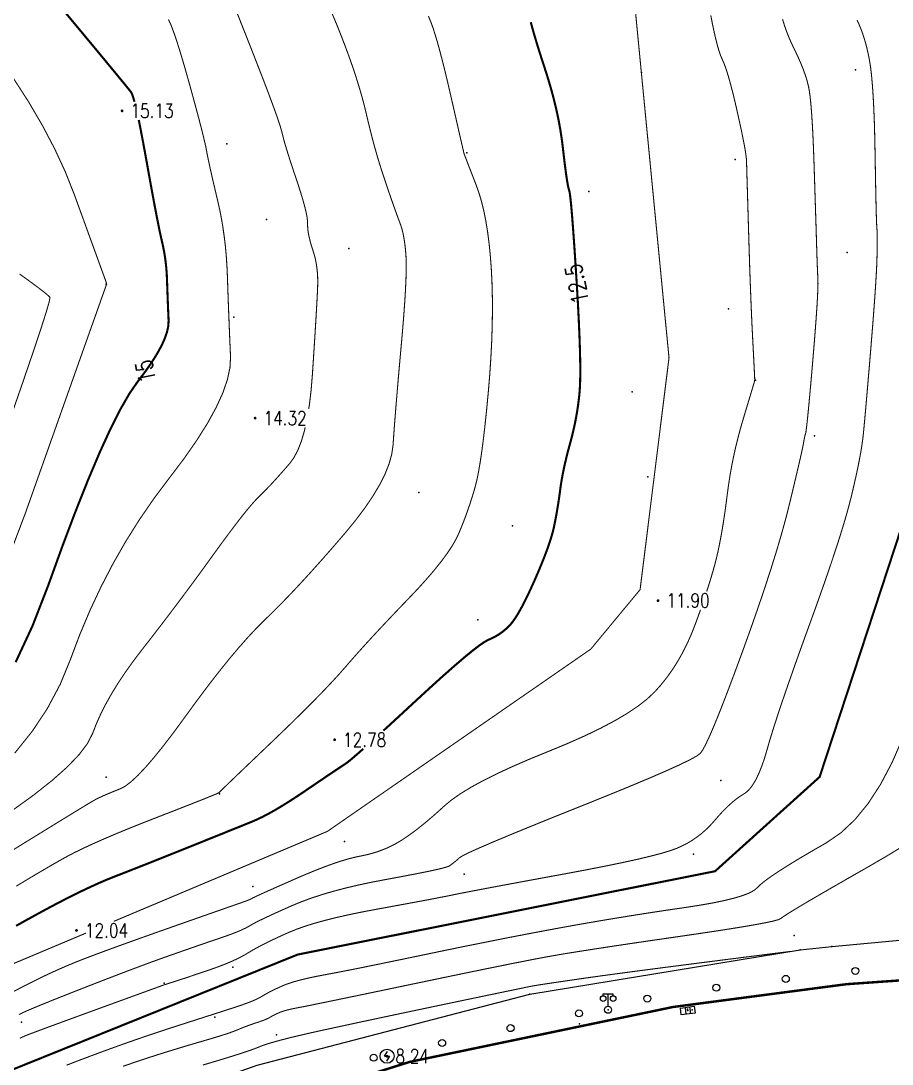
# Model space of a CAD drawing. Extents: x 940 to 2162, y 608 to 1562.
# Drawn here: x 1109.7 to 1172, y 1197.2 to 1271.7 of the extents above; entities that cross this region are included whole.
import ezdxf
from ezdxf.enums import TextEntityAlignment as Align

# ---------------------------------------------------------------- set-up
doc = ezdxf.new("R2010")
doc.units = 0
doc.header["$LTSCALE"] = 0.5
doc.header["$PDSIZE"] = 0.2
doc.layers.get('0').update_dxf_attribs({"linetype": 'CONTINUOUS'})
for name, color, linetype in [('DGX', 2, 'CONTINUOUS'), ('DLDW', 11, 'CONTINUOUS'), ('DLSS', 4, 'CONTINUOUS'), ('GCD', 1, 'CONTINUOUS'), ('GXYZ', 2, 'CONTINUOUS'), ('ZBTZ', 3, 'CONTINUOUS'), ('ZDH', 1, 'CONTINUOUS')]:
    doc.layers.add(name, color=color, linetype=linetype)
doc.styles.add('HZ', font='rs.shx', dxfattribs={"width": 0.8, "bigfont": 'hztxt.shx'})
doc.linetypes.add('1161', pattern='A,0,[149,AAA.SHX,S=0.15,R=0,X=0,Y=0],-1.6', length=1.6)

# ---------------------------------------------------------------- blocks, each defined once
blk = doc.blocks.new('gc097')
for p, q in [((-0.7, 2), (-0.7, 2.3)), ((-0.7, 2.3), (0.7, 2.3)), ((0, 0.5), (0, 2.3)), ((0.7, 2.3), (0.7, 2))]:
    blk.add_line(p, q)
for centre, radius in [((-0.7, 1.6), 0.4), ((0.73, 1.6), 0.4), ((0, 0), 0.5)]:
    blk.add_circle(centre, radius)
blk = doc.blocks.new('gc041')
for p, q in [((-1, 0.5), (1, 0.5)), ((-1, -0.5), (-1, 0.5)), ((-0.33, 0.5), (-0.33, -0.5)), ((0.33, 0.5), (0.33, -0.5)), ((1, 0.5), (1, -0.5)), ((1, -0.5), (-1, -0.5))]:
    blk.add_line(p, q)
blk = doc.blocks.new('gc050')
for p, q in [((-0.35, 0), (0.05, 0.69)), ((-0.35, 0), (0.35, 0)), ((0.35, 0), (-0.06, -0.69))]:
    blk.add_line(p, q)
blk.add_circle((0, 0), 1)
blk = doc.blocks.new('GC200')
at = {"linetype": 'Continuous', "const_width": 0.2, "flags": 128}
blk.add_lwpolyline([(-0.1, 0, 1), (0.1, 0, 1)], format="xyb", close=True, dxfattribs=at)
blk = doc.blocks.new('gc170')
at = {"linetype": 'Continuous'}
blk.add_circle((0, 0), 0.5, dxfattribs=at)

msp = doc.modelspace()

# ---------------------------------------------------------------- linework, layer by layer
at = {"layer": 'DGX', "linetype": 'Continuous', "const_width": 0.075, "flags": 128}
for points, elevation in [([(1148.813, 1296.516), (1147.571, 1289.931), (1153.277, 1275.888), (1156.021, 1247.596), (1153.955, 1231.041), (1150.432, 1226.792), (1131.609, 1213.774), (1116.348, 1207.348)], 12), ([(1131.886, 1272.329), (1132.215, 1271.549), (1132.541, 1270.743), (1132.854, 1269.935), (1133.143, 1269.151), (1133.411, 1268.393), (1133.655, 1267.659), (1133.876, 1266.949), (1134.075, 1266.265), (1134.251, 1265.605), (1134.404, 1264.97), (1134.549, 1264.352), (1134.699, 1263.743), (1134.854, 1263.144), (1135.015, 1262.553), (1135.182, 1261.973), (1135.354, 1261.401), (1135.532, 1260.84), (1135.715, 1260.287), (1135.894, 1259.76), (1136.061, 1259.274), (1136.215, 1258.829), (1136.357, 1258.426), (1136.486, 1258.065), (1136.602, 1257.744), (1136.705, 1257.465), (1136.796, 1257.228), (1136.876, 1257), (1136.949, 1256.752), (1137.015, 1256.483), (1137.072, 1256.194), (1137.123, 1255.883), (1137.166, 1255.552), (1137.201, 1255.199), (1137.228, 1254.826), (1137.244, 1254.393), (1137.243, 1253.859), (1137.226, 1253.226), (1137.193, 1252.493), (1137.143, 1251.66), (1137.076, 1250.727), (1136.994, 1249.694), (1136.895, 1248.562), (1136.791, 1247.414), (1136.696, 1246.338), (1136.61, 1245.331), (1136.532, 1244.396), (1136.462, 1243.53), (1136.4, 1242.736), (1136.347, 1242.012), (1136.302, 1241.358), (1136.212, 1240.718), (1136.022, 1240.033), (1135.733, 1239.304), (1135.345, 1238.53), (1134.858, 1237.712), (1134.272, 1236.849), (1133.586, 1235.943), (1132.801, 1234.991), (1131.983, 1234.045), (1131.197, 1233.151), (1130.445, 1232.311), (1129.725, 1231.525), (1129.037, 1230.792), (1128.383, 1230.113), (1127.761, 1229.487), (1127.172, 1228.914), (1126.582, 1228.329), (1125.958, 1227.665), (1125.3, 1226.922), (1124.607, 1226.1), (1123.88, 1225.199), (1123.118, 1224.219), (1122.323, 1223.16), (1121.493, 1222.023), (1120.679, 1220.911), (1119.93, 1219.932), (1119.248, 1219.084), (1118.631, 1218.367), (1118.08, 1217.782), (1117.595, 1217.329), (1117.175, 1217.008), (1116.822, 1216.818), (1116.512, 1216.696), (1116.226, 1216.581), (1115.962, 1216.472), (1115.72, 1216.369), (1115.501, 1216.271), (1115.305, 1216.18), (1115.132, 1216.095), (1114.981, 1216.015), (1114.729, 1215.869), (1114.25, 1215.581), (1113.546, 1215.153), (1112.615, 1214.583), (1111.459, 1213.873), (1110.076, 1213.022), (1108.468, 1212.03)], 13.5), ([(1138.826, 1272), (1138.994, 1271.607), (1139.135, 1271.224), (1139.287, 1270.759), (1139.451, 1270.211), (1139.627, 1269.581), (1139.814, 1268.869), (1140.013, 1268.075), (1140.223, 1267.198), (1140.445, 1266.239), (1140.659, 1265.3), (1140.845, 1264.484), (1141.003, 1263.79), (1141.134, 1263.219), (1141.237, 1262.771), (1141.313, 1262.445), (1141.361, 1262.242), (1141.381, 1262.162), (1141.4, 1262.11), (1141.445, 1261.993), (1141.515, 1261.812), (1141.61, 1261.565), (1141.731, 1261.253), (1141.877, 1260.876), (1142.049, 1260.434), (1142.246, 1259.927), (1142.446, 1259.361), (1142.628, 1258.744), (1142.791, 1258.075), (1142.935, 1257.354), (1143.06, 1256.581), (1143.166, 1255.756), (1143.254, 1254.88), (1143.323, 1253.952), (1143.371, 1252.979), (1143.398, 1251.968), (1143.404, 1250.92), (1143.387, 1249.834), (1143.349, 1248.711), (1143.289, 1247.55), (1143.208, 1246.352), (1143.105, 1245.116), (1142.991, 1243.913), (1142.876, 1242.814), (1142.761, 1241.819), (1142.645, 1240.928), (1142.529, 1240.141), (1142.412, 1239.459), (1142.295, 1238.88), (1142.177, 1238.405), (1142.055, 1237.982), (1141.925, 1237.56), (1141.788, 1237.139), (1141.644, 1236.718), (1141.492, 1236.298), (1141.333, 1235.878), (1141.166, 1235.459), (1140.991, 1235.041), (1140.78, 1234.603), (1140.501, 1234.124), (1140.155, 1233.606), (1139.743, 1233.047), (1139.263, 1232.449), (1138.716, 1231.81), (1138.102, 1231.131), (1137.421, 1230.412), (1136.726, 1229.69), (1136.069, 1229), (1135.451, 1228.344), (1134.871, 1227.72), (1134.329, 1227.129), (1133.826, 1226.572), (1133.361, 1226.047), (1132.934, 1225.555), (1132.494, 1225.054), (1131.99, 1224.503), (1131.422, 1223.902), (1130.789, 1223.25), (1130.092, 1222.548), (1129.331, 1221.795), (1128.505, 1220.992), (1127.615, 1220.138), (1126.749, 1219.313), (1125.997, 1218.595), (1125.359, 1217.985), (1124.834, 1217.482), (1124.423, 1217.087), (1124.126, 1216.8), (1123.942, 1216.62), (1123.872, 1216.548), (1123.79, 1216.503), (1123.57, 1216.407), (1123.213, 1216.26), (1122.717, 1216.06), (1122.085, 1215.81), (1121.314, 1215.507), (1120.406, 1215.153), (1119.361, 1214.747), (1118.286, 1214.326), (1117.289, 1213.926), (1116.372, 1213.546), (1115.533, 1213.187), (1114.773, 1212.849), (1114.091, 1212.532), (1113.488, 1212.235), (1112.964, 1211.96), (1112.433, 1211.663), (1111.808, 1211.305), (1111.09, 1210.885), (1110.279, 1210.403), (1109.374, 1209.859)], 13), ([(1125.183, 1272.162), (1125.605, 1271.099), (1126.088, 1269.878), (1126.572, 1268.645), (1126.999, 1267.544), (1127.37, 1266.574), (1127.683, 1265.736), (1127.939, 1265.03), (1128.137, 1264.455), (1128.279, 1264.012), (1128.363, 1263.701), (1128.428, 1263.433), (1128.512, 1263.121), (1128.614, 1262.765), (1128.735, 1262.364), (1128.874, 1261.919), (1129.031, 1261.43), (1129.207, 1260.896), (1129.402, 1260.318), (1129.592, 1259.744), (1129.757, 1259.222), (1129.895, 1258.752), (1130.008, 1258.334), (1130.094, 1257.969), (1130.154, 1257.656), (1130.188, 1257.395), (1130.196, 1257.186), (1130.198, 1256.997), (1130.212, 1256.794), (1130.24, 1256.577), (1130.28, 1256.346), (1130.334, 1256.102), (1130.4, 1255.843), (1130.48, 1255.572), (1130.572, 1255.286), (1130.664, 1254.99), (1130.743, 1254.686), (1130.807, 1254.375), (1130.856, 1254.056), (1130.892, 1253.73), (1130.914, 1253.396), (1130.922, 1253.055), (1130.916, 1252.707), (1130.898, 1252.3), (1130.873, 1251.786), (1130.838, 1251.164), (1130.796, 1250.434), (1130.745, 1249.597), (1130.686, 1248.651), (1130.618, 1247.597), (1130.542, 1246.436), (1130.447, 1245.273), (1130.321, 1244.214), (1130.276, 1243.94)], 14), ([(1158.713, 1230.906), (1158.834, 1231.277), (1159.011, 1231.848), (1159.169, 1232.383), (1159.306, 1232.881), (1159.422, 1233.342), (1159.527, 1233.799), (1159.629, 1234.286), (1159.728, 1234.804), (1159.825, 1235.352), (1159.919, 1235.929), (1160.01, 1236.537), (1160.098, 1237.175), (1160.184, 1237.843), (1160.276, 1238.525), (1160.382, 1239.205), (1160.503, 1239.884), (1160.639, 1240.561), (1160.789, 1241.237), (1160.955, 1241.91), (1161.135, 1242.582), (1161.33, 1243.253), (1161.519, 1243.881), (1161.684, 1244.426), (1161.823, 1244.888), (1161.937, 1245.268), (1162.026, 1245.564), (1162.089, 1245.778), (1162.127, 1245.909), (1162.141, 1245.957), (1162.141, 1245.964), (1162.142, 1245.973), (1162.142, 1245.984), (1162.143, 1245.996), (1162.143, 1246.01), (1162.144, 1246.025), (1162.144, 1246.042), (1162.145, 1246.061), (1162.143, 1246.124), (1162.137, 1246.273), (1162.125, 1246.51), (1162.109, 1246.833), (1162.089, 1247.243), (1162.063, 1247.739), (1162.033, 1248.323), (1161.998, 1248.993), (1161.96, 1249.734), (1161.924, 1250.53), (1161.887, 1251.381), (1161.852, 1252.287), (1161.816, 1253.249), (1161.781, 1254.265), (1161.747, 1255.336), (1161.713, 1256.462), (1161.68, 1257.553), (1161.652, 1258.52), (1161.627, 1259.362), (1161.606, 1260.081), (1161.588, 1260.674), (1161.574, 1261.144), (1161.564, 1261.488), (1161.557, 1261.709), (1161.542, 1261.902), (1161.508, 1262.164), (1161.454, 1262.496), (1161.381, 1262.898), (1161.288, 1263.368), (1161.176, 1263.909), (1161.044, 1264.519), (1160.893, 1265.198), (1160.736, 1265.88), (1160.586, 1266.5), (1160.442, 1267.057), (1160.306, 1267.551), (1160.177, 1267.981), (1160.054, 1268.349), (1159.938, 1268.655), (1159.83, 1268.897), (1159.723, 1269.142), (1159.612, 1269.456), (1159.498, 1269.839), (1159.38, 1270.29), (1159.258, 1270.811), (1159.133, 1271.4), (1159.004, 1272.059)], 11.5), ([(1109.263, 1219.356), (1110.526, 1220.928), (1111.61, 1222.566), (1112.516, 1224.271), (1113.245, 1226.041), (1113.915, 1227.822), (1114.646, 1229.557), (1115.438, 1231.246), (1116.29, 1232.889), (1117.204, 1234.487), (1118.179, 1236.039), (1119.215, 1237.544), (1120.312, 1239.005), (1121.367, 1240.398), (1122.276, 1241.702), (1123.041, 1242.918), (1123.661, 1244.046), (1124.136, 1245.084), (1124.465, 1246.035), (1124.65, 1246.897), (1124.69, 1247.67), (1124.658, 1248.398), (1124.627, 1249.125), (1124.597, 1249.85), (1124.568, 1250.574), (1124.54, 1251.296), (1124.514, 1252.017), (1124.489, 1252.736), (1124.465, 1253.453), (1124.433, 1254.165), (1124.385, 1254.866), (1124.322, 1255.557), (1124.242, 1256.237), (1124.146, 1256.907), (1124.035, 1257.567), (1123.907, 1258.216), (1123.763, 1258.855), (1123.618, 1259.464), (1123.486, 1260.026), (1123.368, 1260.54), (1123.263, 1261.006), (1123.171, 1261.424), (1123.093, 1261.794), (1123.028, 1262.116), (1122.976, 1262.39), (1122.918, 1262.684), (1122.832, 1263.064), (1122.72, 1263.531), (1122.58, 1264.085), (1122.414, 1264.725), (1122.22, 1265.452), (1121.999, 1266.265), (1121.751, 1267.165), (1121.498, 1268.062), (1121.264, 1268.868), (1121.049, 1269.581), (1120.852, 1270.202), (1120.673, 1270.731), (1120.513, 1271.168), (1120.372, 1271.513), (1120.249, 1271.767)], 14.5), ([(1164.133, 1271.781), (1164.264, 1271.356), (1164.41, 1270.937), (1164.571, 1270.524), (1164.747, 1270.117), (1164.938, 1269.717), (1165.127, 1269.327), (1165.3, 1268.951), (1165.457, 1268.589), (1165.596, 1268.241), (1165.719, 1267.907), (1165.825, 1267.587), (1165.914, 1267.282), (1165.986, 1266.99), (1166.049, 1266.654), (1166.107, 1266.215), (1166.163, 1265.672), (1166.214, 1265.026), (1166.262, 1264.276), (1166.307, 1263.423), (1166.348, 1262.467), (1166.386, 1261.407), (1166.42, 1260.342), (1166.451, 1259.372), (1166.479, 1258.497), (1166.504, 1257.715), (1166.526, 1257.028), (1166.544, 1256.435), (1166.559, 1255.937), (1166.571, 1255.533), (1166.582, 1255.184), (1166.593, 1254.851), (1166.604, 1254.534), (1166.615, 1254.233), (1166.626, 1253.948), (1166.638, 1253.679), (1166.649, 1253.426), (1166.661, 1253.189), (1166.666, 1252.898), (1166.656, 1252.484), (1166.632, 1251.945), (1166.594, 1251.283), (1166.54, 1250.497), (1166.473, 1249.588), (1166.391, 1248.554), (1166.295, 1247.397), (1166.196, 1246.249), (1166.107, 1245.243), (1166.027, 1244.378), (1165.958, 1243.656), (1165.898, 1243.075), (1165.848, 1242.636), (1165.808, 1242.338), (1165.777, 1242.183), (1165.753, 1242.098), (1165.73, 1242.013), (1165.709, 1241.928), (1165.69, 1241.844), (1165.673, 1241.759), (1165.658, 1241.674), (1165.645, 1241.589), (1165.633, 1241.504), (1165.608, 1241.362), (1165.555, 1241.107), (1165.473, 1240.738), (1165.363, 1240.255), (1165.224, 1239.659), (1165.057, 1238.949), (1164.861, 1238.126), (1164.636, 1237.189), (1164.375, 1236.153), (1164.067, 1235.035), (1163.714, 1233.834), (1163.314, 1232.549), (1162.869, 1231.182), (1162.378, 1229.731), (1161.841, 1228.198), (1161.258, 1226.581), (1160.681, 1225.017), (1160.161, 1223.642), (1159.7, 1222.455), (1159.297, 1221.457), (1158.951, 1220.647), (1158.663, 1220.026), (1158.434, 1219.593), (1158.262, 1219.349), (1158.001, 1219.158), (1157.505, 1218.884), (1156.772, 1218.528), (1155.805, 1218.09), (1154.601, 1217.569), (1153.162, 1216.966), (1151.487, 1216.281), (1149.576, 1215.513), (1147.668, 1214.749), (1146, 1214.073), (1144.573, 1213.487), (1143.387, 1212.989), (1142.44, 1212.581), (1141.735, 1212.262), (1141.27, 1212.031), (1141.045, 1211.89), (1140.942, 1211.796), (1140.843, 1211.708), (1140.746, 1211.626), (1140.653, 1211.55), (1140.563, 1211.479), (1140.477, 1211.415), (1140.393, 1211.356), (1140.313, 1211.303), (1140.173, 1211.244), (1139.913, 1211.168), (1139.531, 1211.074), (1139.028, 1210.962), (1138.404, 1210.833), (1137.659, 1210.687), (1136.793, 1210.523), (1135.806, 1210.341), (1134.785, 1210.146), (1133.817, 1209.94), (1132.904, 1209.725), (1132.045, 1209.499), (1131.239, 1209.264), (1130.487, 1209.018), (1129.789, 1208.762), (1129.145, 1208.497), (1128.557, 1208.237), (1128.028, 1208), (1127.558, 1207.785), (1127.147, 1207.593), (1126.795, 1207.423), (1126.502, 1207.276), (1126.267, 1207.151), (1126.092, 1207.049), (1125.931, 1206.955), (1125.74, 1206.857), (1125.52, 1206.753), (1125.27, 1206.645), (1124.989, 1206.532), (1124.68, 1206.414), (1124.34, 1206.291), (1123.97, 1206.163), (1123.575, 1206.029), (1123.16, 1205.887), (1122.723, 1205.737), (1122.266, 1205.579), (1121.787, 1205.413), (1121.288, 1205.239), (1120.768, 1205.057), (1120.227, 1204.868), (1119.65, 1204.662), (1119.021, 1204.434), (1118.341, 1204.183), (1117.609, 1203.909), (1116.826, 1203.612), (1115.992, 1203.292), (1115.106, 1202.949), (1114.168, 1202.583), (1113.256, 1202.225), (1112.446, 1201.904), (1111.739, 1201.621), (1111.133, 1201.375), (1110.63, 1201.168), (1110.229, 1200.997), (1109.931, 1200.865), (1109.734, 1200.77), (1109.579, 1200.688)], 11), ([(1169.457, 1271.718), (1169.596, 1271.42), (1169.728, 1271.104), (1169.852, 1270.77), (1169.968, 1270.417), (1170.076, 1270.046), (1170.175, 1269.656), (1170.267, 1269.249), (1170.35, 1268.822), (1170.426, 1268.337), (1170.494, 1267.754), (1170.555, 1267.072), (1170.608, 1266.291), (1170.654, 1265.411), (1170.693, 1264.433), (1170.723, 1263.356), (1170.747, 1262.181), (1170.766, 1261.025), (1170.784, 1260.008), (1170.802, 1259.13), (1170.818, 1258.39), (1170.834, 1257.789), (1170.85, 1257.326), (1170.864, 1257.002), (1170.877, 1256.817), (1170.889, 1256.682), (1170.897, 1256.508), (1170.902, 1256.294), (1170.904, 1256.042), (1170.903, 1255.75), (1170.898, 1255.42), (1170.89, 1255.05), (1170.879, 1254.641), (1170.861, 1254.167), (1170.833, 1253.602), (1170.794, 1252.945), (1170.745, 1252.197), (1170.685, 1251.358), (1170.615, 1250.427), (1170.534, 1249.405), (1170.443, 1248.291), (1170.351, 1247.18), (1170.265, 1246.168), (1170.187, 1245.253), (1170.116, 1244.436), (1170.053, 1243.716), (1169.997, 1243.095), (1169.948, 1242.571), (1169.907, 1242.146), (1169.86, 1241.747), (1169.797, 1241.305), (1169.717, 1240.82), (1169.619, 1240.292), (1169.505, 1239.72), (1169.374, 1239.106), (1169.226, 1238.448), (1169.061, 1237.746), (1168.862, 1236.97), (1168.613, 1236.088), (1168.314, 1235.099), (1167.965, 1234.003), (1167.565, 1232.802), (1167.115, 1231.494), (1166.615, 1230.08), (1166.065, 1228.559), (1165.514, 1227.042), (1165.013, 1225.639), (1164.56, 1224.35), (1164.156, 1223.176), (1163.8, 1222.115), (1163.494, 1221.168), (1163.237, 1220.336), (1163.029, 1219.617), (1162.842, 1218.989), (1162.648, 1218.427), (1162.449, 1217.931), (1162.244, 1217.5), (1162.032, 1217.137), (1161.814, 1216.839), (1161.59, 1216.607), (1161.36, 1216.441), (1161.124, 1216.296), (1160.881, 1216.125), (1160.632, 1215.929), (1160.377, 1215.706), (1160.115, 1215.459), (1159.847, 1215.185), (1159.573, 1214.887), (1159.292, 1214.562), (1159.001, 1214.236), (1158.696, 1213.932), (1158.377, 1213.649), (1158.043, 1213.388), (1157.696, 1213.149), (1157.335, 1212.932), (1156.96, 1212.737), (1156.57, 1212.564), (1156.098, 1212.393), (1155.472, 1212.205), (1154.693, 1212.001), (1153.762, 1211.78), (1152.677, 1211.542), (1151.44, 1211.287), (1150.049, 1211.016), (1148.506, 1210.728), (1146.966, 1210.445), (1145.587, 1210.191), (1144.368, 1209.965), (1143.31, 1209.768), (1142.413, 1209.598), (1141.676, 1209.457), (1141.099, 1209.344), (1140.683, 1209.26), (1140.301, 1209.182), (1139.83, 1209.089), (1139.268, 1208.98), (1138.615, 1208.856), (1137.871, 1208.717), (1137.038, 1208.563), (1136.113, 1208.393), (1135.098, 1208.208), (1134.074, 1208.015), (1133.121, 1207.818), (1132.239, 1207.618), (1131.429, 1207.416), (1130.69, 1207.211), (1130.022, 1207.003), (1129.426, 1206.793), (1128.901, 1206.58), (1128.426, 1206.369), (1127.983, 1206.165), (1127.569, 1205.969), (1127.185, 1205.781), (1126.832, 1205.6), (1126.509, 1205.427), (1126.216, 1205.261), (1125.953, 1205.103), (1125.693, 1204.948), (1125.407, 1204.794), (1125.094, 1204.64), (1124.756, 1204.485), (1124.392, 1204.331), (1124.002, 1204.177), (1123.586, 1204.023), (1123.144, 1203.869), (1122.708, 1203.721), (1122.309, 1203.587), (1121.947, 1203.465), (1121.623, 1203.357), (1121.335, 1203.261), (1121.085, 1203.179), (1120.873, 1203.11), (1120.697, 1203.053), (1120.548, 1203.006), (1120.417, 1202.964), (1120.302, 1202.928), (1120.204, 1202.897), (1120.123, 1202.871), (1120.059, 1202.851), (1120.012, 1202.836), (1119.981, 1202.826), (1119.889, 1202.793), (1119.655, 1202.709), (1119.28, 1202.573), (1118.764, 1202.385), (1118.106, 1202.146), (1117.307, 1201.856), (1116.367, 1201.513), (1115.286, 1201.12), (1114.198, 1200.723), (1113.236, 1200.371), (1112.401, 1200.065), (1111.693, 1199.805), (1111.112, 1199.59), (1110.657, 1199.42), (1110.329, 1199.296), (1110.128, 1199.217), (1109.981, 1199.155), (1109.816, 1199.08), (1109.633, 1198.991)], 10.5), ([(1108.582, 1232.67), (1110.048, 1236.551), (1111.399, 1240.361), (1112.57, 1243.664), (1113.562, 1246.459), (1114.374, 1248.747), (1115.006, 1250.527), (1115.458, 1251.8), (1115.731, 1252.566), (1115.824, 1252.824), (1115.828, 1252.828), (1115.83, 1252.832), (1115.833, 1252.835), (1115.834, 1252.839), (1115.836, 1252.842), (1115.837, 1252.845), (1115.837, 1252.847), (1115.838, 1252.849), (1115.837, 1252.852), (1115.837, 1252.854), (1115.837, 1252.856), (1115.837, 1252.858), (1115.837, 1252.86), (1115.837, 1252.862), (1115.837, 1252.865), (1115.837, 1252.867), (1115.837, 1252.869), (1115.837, 1252.871), (1115.836, 1252.873), (1115.836, 1252.875), (1115.836, 1252.877), (1115.836, 1252.879), (1115.835, 1252.881), (1115.835, 1252.883), (1115.834, 1252.885), (1115.834, 1252.889), (1115.833, 1252.893), (1115.832, 1252.898), (1115.831, 1252.904), (1115.829, 1252.91), (1115.828, 1252.918), (1115.826, 1252.927), (1115.789, 1253.035), (1115.679, 1253.34), (1115.497, 1253.842), (1115.243, 1254.541), (1114.917, 1255.438), (1114.519, 1256.532), (1114.049, 1257.824), (1113.507, 1259.312), (1112.868, 1260.916), (1112.11, 1262.551), (1111.232, 1264.219), (1110.235, 1265.919), (1109.117, 1267.651)], 15.5), ([(1109.621, 1253.577), (1110.093, 1253.239), (1110.507, 1252.938), (1110.863, 1252.674), (1111.163, 1252.448), (1111.405, 1252.259), (1111.589, 1252.107), (1111.717, 1251.993), (1111.787, 1251.917), (1111.74, 1251.623), (1111.519, 1250.857), (1111.123, 1249.62), (1110.552, 1247.911), (1109.806, 1245.73), (1108.885, 1243.078)], 16), ([(1130.028, 1242.64), (1129.977, 1242.411), (1129.759, 1241.666), (1129.511, 1241.025), (1129.232, 1240.489), (1128.922, 1240.058), (1128.603, 1239.689), (1128.297, 1239.341), (1128.004, 1239.014), (1127.724, 1238.708), (1127.456, 1238.422), (1127.201, 1238.157), (1126.959, 1237.914), (1126.729, 1237.691), (1126.482, 1237.438), (1126.186, 1237.106), (1125.841, 1236.694), (1125.448, 1236.202), (1125.006, 1235.631), (1124.516, 1234.98), (1123.976, 1234.249), (1123.389, 1233.438), (1122.775, 1232.589), (1122.157, 1231.745), (1121.535, 1230.904), (1120.91, 1230.067), (1120.28, 1229.234), (1119.647, 1228.405), (1119.01, 1227.579), (1118.369, 1226.758), (1117.752, 1225.948), (1117.185, 1225.156), (1116.668, 1224.382), (1116.202, 1223.626), (1115.787, 1222.889), (1115.422, 1222.17), (1115.107, 1221.469), (1114.843, 1220.786), (1114.484, 1220.071), (1113.882, 1219.272), (1113.04, 1218.39), (1111.955, 1217.424), (1110.629, 1216.374), (1109.061, 1215.241)], 14), ([(1114.363, 1206.512), (1073.715, 1189.397), (1053.031, 1179.055), (1044.621, 1176.307), (1009.726, 1154.478), (1001.882, 1151.282), (995.815, 1149.911), (993.786, 1151.09), (987.993, 1157.559), (982.916, 1169.098), (972.516, 1221.217), (972.52, 1234.047), (968.363, 1237.881), (968.605, 1239.401)], 12), ([(1109.131, 1202.309), (1109.672, 1202.592), (1110.233, 1202.881), (1110.786, 1203.158), (1111.331, 1203.422), (1111.868, 1203.674), (1112.397, 1203.913), (1112.918, 1204.14), (1113.431, 1204.355), (1113.936, 1204.558), (1114.477, 1204.767), (1115.099, 1205.002), (1115.802, 1205.263), (1116.586, 1205.549), (1117.45, 1205.862), (1118.395, 1206.2), (1119.421, 1206.565), (1120.528, 1206.955), (1121.61, 1207.335), (1122.564, 1207.67), (1123.389, 1207.959), (1124.086, 1208.203), (1124.654, 1208.402), (1125.092, 1208.555), (1125.403, 1208.663), (1125.584, 1208.725), (1125.697, 1208.764), (1125.8, 1208.801), (1125.895, 1208.837), (1125.98, 1208.872), (1126.056, 1208.905), (1126.123, 1208.936), (1126.181, 1208.966), (1126.23, 1208.995), (1126.319, 1209.041), (1126.494, 1209.125), (1126.758, 1209.246), (1127.109, 1209.405), (1127.548, 1209.601), (1128.074, 1209.834), (1128.688, 1210.105), (1129.389, 1210.414), (1130.113, 1210.725), (1130.794, 1211.004), (1131.432, 1211.252), (1132.028, 1211.468), (1132.581, 1211.652), (1133.091, 1211.805), (1133.559, 1211.925), (1133.984, 1212.014), (1134.382, 1212.096), (1134.772, 1212.195), (1135.152, 1212.311), (1135.524, 1212.444), (1135.886, 1212.594), (1136.238, 1212.761), (1136.582, 1212.945), (1136.916, 1213.146), (1137.253, 1213.368), (1137.602, 1213.615), (1137.966, 1213.885), (1138.342, 1214.18), (1138.732, 1214.5), (1139.135, 1214.844), (1139.552, 1215.212), (1139.982, 1215.604), (1140.48, 1216.019), (1141.102, 1216.455), (1141.847, 1216.91), (1142.716, 1217.387), (1143.708, 1217.883), (1144.823, 1218.4), (1146.062, 1218.937), (1147.425, 1219.495), (1148.789, 1220.058), (1150.033, 1220.611), (1151.157, 1221.154), (1152.161, 1221.687), (1153.046, 1222.209), (1153.811, 1222.722), (1154.455, 1223.225), (1154.98, 1223.718), (1155.433, 1224.221), (1155.861, 1224.756), (1156.265, 1225.322), (1156.644, 1225.919), (1156.999, 1226.547), (1157.33, 1227.207), (1157.636, 1227.898), (1157.918, 1228.62), (1158.178, 1229.34), (1158.271, 1229.606)], 11.5), ([(1172.739, 1220.482), (1171.96, 1218.692), (1171.127, 1217.116), (1170.241, 1215.755), (1169.302, 1214.609), (1168.31, 1213.677), (1167.265, 1212.96), (1166.25, 1212.377), (1165.349, 1211.846), (1164.562, 1211.367), (1163.888, 1210.94), (1163.328, 1210.565), (1162.882, 1210.243), (1162.55, 1209.972), (1162.331, 1209.754), (1162.108, 1209.564), (1161.761, 1209.377), (1161.292, 1209.193), (1160.7, 1209.013), (1159.985, 1208.837), (1159.147, 1208.663), (1158.186, 1208.494), (1157.102, 1208.327), (1155.961, 1208.161), (1154.829, 1207.99), (1153.705, 1207.815), (1152.59, 1207.636), (1151.484, 1207.454), (1150.386, 1207.267), (1149.297, 1207.076), (1148.217, 1206.881), (1147.126, 1206.679), (1146.006, 1206.467), (1144.855, 1206.246), (1143.674, 1206.015), (1142.464, 1205.773), (1141.223, 1205.523), (1139.953, 1205.262), (1138.653, 1204.991), (1137.388, 1204.727), (1136.224, 1204.487), (1135.162, 1204.269), (1134.201, 1204.073), (1133.341, 1203.901), (1132.582, 1203.752), (1131.925, 1203.626), (1131.369, 1203.523), (1130.88, 1203.43), (1130.425, 1203.336), (1130.005, 1203.241), (1129.618, 1203.145), (1129.266, 1203.047), (1128.947, 1202.948), (1128.663, 1202.847), (1128.412, 1202.746), (1128.185, 1202.644), (1127.97, 1202.545), (1127.768, 1202.449), (1127.578, 1202.355), (1127.401, 1202.263), (1127.236, 1202.174), (1127.083, 1202.086), (1126.943, 1202.002), (1126.796, 1201.916), (1126.623, 1201.828), (1126.424, 1201.735), (1126.2, 1201.64), (1125.949, 1201.541), (1125.672, 1201.438), (1125.369, 1201.333), (1125.04, 1201.223), (1124.717, 1201.118), (1124.431, 1201.026), (1124.183, 1200.945), (1123.973, 1200.877), (1123.8, 1200.821), (1123.664, 1200.777), (1123.566, 1200.746), (1123.506, 1200.726), (1123.428, 1200.701), (1123.279, 1200.654), (1123.058, 1200.583), (1122.766, 1200.49), (1122.403, 1200.373), (1121.968, 1200.234), (1121.461, 1200.071), (1120.883, 1199.886), (1120.269, 1199.687), (1119.654, 1199.485), (1119.04, 1199.28), (1118.425, 1199.071), (1117.81, 1198.858), (1117.195, 1198.643), (1116.579, 1198.423), (1115.964, 1198.201), (1115.351, 1197.976), (1114.746, 1197.751), (1114.148, 1197.526), (1113.558, 1197.301), (1112.974, 1197.075)], 9.5), ([(1172.849, 1212.787), (1171.621, 1212.036), (1170.217, 1211.22), (1168.816, 1210.421), (1167.594, 1209.719), (1166.551, 1209.115), (1165.687, 1208.608), (1165.002, 1208.198), (1164.496, 1207.886), (1164.17, 1207.672), (1164.023, 1207.555), (1163.859, 1207.475), (1163.481, 1207.371), (1162.891, 1207.245), (1162.088, 1207.096), (1161.073, 1206.924), (1159.844, 1206.728), (1158.402, 1206.51), (1156.747, 1206.268), (1155.058, 1206.024), (1153.514, 1205.798), (1152.114, 1205.589), (1150.858, 1205.398), (1149.747, 1205.225), (1148.78, 1205.07), (1147.958, 1204.932), (1147.28, 1204.812), (1146.599, 1204.685), (1145.769, 1204.524), (1144.788, 1204.329), (1143.658, 1204.102), (1142.378, 1203.841), (1140.948, 1203.546), (1139.368, 1203.218), (1137.637, 1202.857), (1135.931, 1202.5), (1134.422, 1202.185), (1133.109, 1201.913), (1131.994, 1201.682), (1131.076, 1201.493), (1130.355, 1201.347), (1129.831, 1201.242), (1129.504, 1201.18), (1129.283, 1201.138), (1129.078, 1201.095), (1128.888, 1201.052), (1128.713, 1201.009), (1128.554, 1200.965), (1128.41, 1200.92), (1128.281, 1200.875), (1128.168, 1200.829), (1128.066, 1200.783), (1127.969, 1200.738), (1127.877, 1200.695), (1127.791, 1200.652), (1127.711, 1200.611), (1127.637, 1200.57), (1127.568, 1200.531), (1127.504, 1200.493), (1127.436, 1200.453), (1127.353, 1200.412), (1127.255, 1200.367), (1127.142, 1200.32), (1127.013, 1200.271), (1126.869, 1200.218), (1126.711, 1200.163), (1126.537, 1200.106), (1126.357, 1200.047), (1126.182, 1199.986), (1126.01, 1199.925), (1125.842, 1199.864), (1125.677, 1199.801), (1125.517, 1199.737), (1125.36, 1199.673), (1125.208, 1199.608), (1125.037, 1199.538), (1124.827, 1199.46), (1124.577, 1199.372), (1124.287, 1199.276), (1123.958, 1199.172), (1123.59, 1199.058), (1123.182, 1198.936), (1122.734, 1198.806), (1122.271, 1198.671), (1121.817, 1198.537), (1121.372, 1198.405), (1120.936, 1198.273), (1120.508, 1198.142), (1120.09, 1198.013), (1119.68, 1197.884), (1119.279, 1197.757), (1118.886, 1197.63), (1118.499, 1197.503), (1118.117, 1197.376), (1117.742, 1197.249), (1117.373, 1197.122), (1117.01, 1196.995)], 9), ([(1164.738, 1205.206), (1162.049, 1204.867), (1159.608, 1204.557), (1157.416, 1204.277), (1155.472, 1204.026), (1153.777, 1203.805), (1152.331, 1203.613), (1151.133, 1203.45), (1150.184, 1203.317), (1149.402, 1203.204), (1148.707, 1203.103), (1148.097, 1203.014), (1147.574, 1202.937), (1147.137, 1202.871), (1146.786, 1202.817), (1146.521, 1202.774), (1146.343, 1202.744), (1146.13, 1202.703), (1145.763, 1202.629), (1145.242, 1202.522), (1144.566, 1202.382), (1143.736, 1202.21), (1142.751, 1202.005), (1141.612, 1201.767), (1140.318, 1201.497), (1138.977, 1201.215), (1137.695, 1200.946), (1136.473, 1200.687), (1135.311, 1200.441), (1134.208, 1200.206), (1133.164, 1199.982), (1132.18, 1199.77), (1131.256, 1199.57), (1130.402, 1199.381), (1129.632, 1199.203), (1128.943, 1199.038), (1128.338, 1198.884), (1127.815, 1198.741), (1127.374, 1198.611), (1127.017, 1198.492), (1126.742, 1198.384), (1126.459, 1198.271), (1126.079, 1198.133), (1125.601, 1197.972), (1125.025, 1197.786), (1124.352, 1197.577), (1123.582, 1197.344), (1122.713, 1197.086)], 8.5)]:
    msp.add_lwpolyline(points, dxfattribs=dict(at, elevation=elevation))
at = {"layer": 'DGX', "color": 3, "linetype": 'Continuous', "const_width": 0.15, "flags": 128}
for points, elevation in [([(1179.303, 1282.966), (1174.308, 1266.505), (1174.668, 1251.566), (1173.267, 1237.42), (1166.784, 1217.665), (1159.312, 1210.93), (1129.485, 1204.976), (1074.924, 1182.976), (1049.55, 1170.339), (1012.154, 1148.215), (998.728, 1143.09), (990.538, 1146.604), (984.707, 1151.62), (979.338, 1163.371), (975.102, 1177.82)], 10), ([(1117.827, 1265.885), (1117.805, 1265.962), (1117.762, 1266.104), (1117.722, 1266.228), (1117.687, 1266.334), (1117.655, 1266.422), (1117.626, 1266.491), (1117.602, 1266.541), (1117.483, 1266.697), (1117.172, 1267.082), (1116.669, 1267.695), (1115.975, 1268.536), (1115.088, 1269.607), (1114.009, 1270.906), (1112.738, 1272.434), (1111.275, 1274.19), (1109.713, 1275.956), (1108.145, 1277.51), (1106.571, 1278.854), (1104.991, 1279.987), (1103.405, 1280.91), (1101.813, 1281.621), (1100.214, 1282.122), (1099.908, 1282.177)], 15), ([(1146.143, 1271.574), (1146.247, 1271.181), (1146.382, 1270.704), (1146.542, 1270.168), (1146.725, 1269.573), (1146.933, 1268.92), (1147.165, 1268.209), (1147.398, 1267.473), (1147.61, 1266.748), (1147.801, 1266.032), (1147.971, 1265.327), (1148.119, 1264.632), (1148.246, 1263.946), (1148.351, 1263.271), (1148.436, 1262.606), (1148.507, 1261.981), (1148.574, 1261.426), (1148.637, 1260.941), (1148.695, 1260.527), (1148.749, 1260.182), (1148.798, 1259.908), (1148.843, 1259.704), (1148.884, 1259.571), (1148.926, 1259.383), (1148.975, 1259.017), (1149.031, 1258.473), (1149.094, 1257.75), (1149.164, 1256.849), (1149.241, 1255.77), (1149.326, 1254.513), (1149.417, 1253.077), (1149.504, 1251.619), (1149.573, 1250.294), (1149.625, 1249.103), (1149.661, 1248.045), (1149.679, 1247.12), (1149.68, 1246.329), (1149.664, 1245.671), (1149.631, 1245.147), (1149.584, 1244.689), (1149.526, 1244.231), (1149.457, 1243.772), (1149.377, 1243.312), (1149.286, 1242.852), (1149.185, 1242.391), (1149.072, 1241.93), (1148.948, 1241.468), (1148.824, 1241.013), (1148.711, 1240.57), (1148.608, 1240.141), (1148.515, 1239.725), (1148.433, 1239.322), (1148.361, 1238.932), (1148.299, 1238.555), (1148.248, 1238.192), (1148.201, 1237.837), (1148.151, 1237.488), (1148.098, 1237.143), (1148.043, 1236.803), (1147.985, 1236.468), (1147.924, 1236.139), (1147.861, 1235.814), (1147.795, 1235.494), (1147.715, 1235.157), (1147.608, 1234.781), (1147.475, 1234.366), (1147.316, 1233.912), (1147.131, 1233.419), (1146.919, 1232.888), (1146.681, 1232.317), (1146.417, 1231.708), (1146.146, 1231.108), (1145.89, 1230.564), (1145.647, 1230.078), (1145.419, 1229.648), (1145.204, 1229.275), (1145.003, 1228.959), (1144.817, 1228.7), (1144.644, 1228.498), (1144.476, 1228.329), (1144.301, 1228.172), (1144.119, 1228.026), (1143.932, 1227.891), (1143.739, 1227.766), (1143.539, 1227.653), (1143.333, 1227.551), (1143.121, 1227.459), (1142.85, 1227.315), (1142.469, 1227.054), (1141.977, 1226.676), (1141.374, 1226.181), (1140.661, 1225.569), (1139.836, 1224.841), (1138.901, 1223.995), (1137.855, 1223.033), (1136.814, 1222.07), (1135.893, 1221.224), (1135.613, 1220.969)], 12.5), ([(1109.337, 1225.861), (1110.549, 1228.471), (1111.646, 1231.296), (1112.657, 1234.092), (1113.608, 1236.61), (1114.5, 1238.853), (1115.332, 1240.818), (1116.105, 1242.507), (1116.819, 1243.919), (1117.473, 1245.055), (1118.068, 1245.914), (1118.597, 1246.613), (1119.053, 1247.267), (1119.437, 1247.877), (1119.748, 1248.442), (1119.986, 1248.963), (1120.151, 1249.44), (1120.244, 1249.872), (1120.264, 1250.26), (1120.248, 1250.625), (1120.232, 1250.989), (1120.217, 1251.353), (1120.203, 1251.716), (1120.189, 1252.078), (1120.176, 1252.44), (1120.163, 1252.8), (1120.151, 1253.16), (1120.135, 1253.517), (1120.111, 1253.869), (1120.079, 1254.215), (1120.039, 1254.556), (1119.991, 1254.892), (1119.935, 1255.223), (1119.871, 1255.548), (1119.799, 1255.869), (1119.717, 1256.227), (1119.622, 1256.666), (1119.516, 1257.187), (1119.398, 1257.788), (1119.267, 1258.47), (1119.124, 1259.233), (1118.97, 1260.078), (1118.803, 1261.003), (1118.638, 1261.92), (1118.487, 1262.74), (1118.352, 1263.463), (1118.232, 1264.089), (1118.133, 1264.585)], 15), ([(1134.172, 1219.669), (1133.851, 1219.385), (1133.411, 1219.005), (1133.091, 1218.741), (1132.892, 1218.594), (1132.724, 1218.486), (1132.501, 1218.339), (1132.221, 1218.153), (1131.886, 1217.928), (1131.495, 1217.665), (1131.048, 1217.362), (1130.545, 1217.021), (1129.986, 1216.641), (1129.413, 1216.257), (1128.871, 1215.906), (1128.358, 1215.586), (1127.874, 1215.299), (1127.42, 1215.045), (1126.995, 1214.822), (1126.6, 1214.631), (1126.234, 1214.473), (1125.856, 1214.32), (1125.426, 1214.146), (1124.941, 1213.951), (1124.404, 1213.734), (1123.814, 1213.496), (1123.17, 1213.237), (1122.473, 1212.956), (1121.722, 1212.654), (1120.96, 1212.348), (1120.226, 1212.055), (1119.522, 1211.774), (1118.848, 1211.506), (1118.202, 1211.251), (1117.586, 1211.009), (1116.998, 1210.779), (1116.44, 1210.563), (1115.879, 1210.337), (1115.282, 1210.081), (1114.649, 1209.794), (1113.98, 1209.477), (1113.276, 1209.129), (1112.535, 1208.751), (1111.759, 1208.343), (1110.947, 1207.904), (1110.137, 1207.458), (1109.366, 1207.029)], 12.5)]:
    msp.add_lwpolyline(points, dxfattribs=dict(at, elevation=elevation))
at = {"layer": 'DLSS', "linetype": 'Continuous', "const_width": 0.175, "elevation": 6.63, "flags": 128}
msp.add_lwpolyline([(988.427, 1127.787), (990.788, 1125.904), (993.922, 1126.963), (1010.814, 1133.51), (1020.926, 1138.3), (1028.106, 1142.098), (1034.318, 1145.718), (1048.748, 1154.336), (1068.018, 1165.828), (1083.626, 1175.112), (1098.724, 1183.13), (1116.228, 1190.601), (1137.489, 1197.31), (1156.314, 1201.233), (1168.71, 1202.862), (1179.428, 1203.615), (1186.519, 1203.964)], dxfattribs=at)
at = {"layer": 'ZBTZ', "linetype": '1161', "elevation": 10.434, "flags": 128}
msp.add_lwpolyline([(1020.284, 1434.36), (1018.846, 1434.635), (975.761, 1445.017), (974.599, 1444.021), (976.622, 1297.17), (976.667, 1293.433), (977.082, 1260.359), (977.14, 1247.885), (987.302, 1248.093), (987.563, 1239.875), (979.366, 1239.67), (963.969, 1239.285), (964.736, 1230.673), (962.422, 1230.467), (963.264, 1211.145), (964.031, 1187.555), (968.129, 1164.597), (978.887, 1142.015), (988.427, 1127.787), (1013.14, 1137.603), (1027.097, 1144.743), (1039.656, 1152.3), (1045.268, 1155.482), (1064.515, 1166.983), (1082.553, 1177.399), (1093.084, 1183.61), (1097.727, 1185.738), (1111.746, 1191.85), (1126.595, 1197.081), (1146.073, 1202.148), (1165.386, 1205.312), (1167.667, 1205.546), (1175.568, 1206.294), (1177.785, 1206.359), (1186.409, 1206.705), (1186.366, 1207.546), (1186.08, 1209.889), (1184.971, 1211.903), (1183.929, 1276.782), (1179.461, 1282.832), (1164.702, 1295.398), (1155.817, 1299.009), (1144.225, 1294.882), (1134.461, 1294.147), (1134.378, 1289.023), (1013.46, 1281.421), (1013.743, 1298.844), (1014.262, 1308.48), (1011.575, 1356.136), (1013.259, 1381.339), (1018.608, 1422.274), (1020.284, 1434.36), (975.761, 1445.017)], close=True, dxfattribs=at)
at = {"layer": 'ZDH', "linetype": 'Continuous'}
for p in [(1154.058, 1267.97, 12.065), (1169.358, 1268.177, 10.669), (1116.94, 1265.235, 15.125), (1124.437, 1262.876, 14.325), (1141.585, 1262.229, 12.982), (1160.755, 1261.759, 11.583), (1150.287, 1259.472, 12.395), (1127.255, 1257.485, 14.162), (1133.133, 1255.414, 13.836), (1168.748, 1255.117, 10.776), (1115.811, 1252.865, 15.503), (1160.266, 1251.098, 11.666), (1124.925, 1250.491, 14.458), (1162.204, 1245.989, 11.495), (1153.377, 1245.165, 12.213), (1126.447, 1243.29, 14.319), (1166.407, 1242.024, 10.929), (1154.511, 1239.095, 12.083), (1138.151, 1237.971, 13.33), (1144.848, 1235.601, 12.708), (1155.24, 1230.256, 11.901), (1142.355, 1228.877, 12.678), (1132.129, 1220.319, 12.776), (1115.796, 1217.654, 13.702), (1159.719, 1217.409, 10.778), (1123.91, 1216.46, 12.992), (1132.843, 1213.062, 11.813), (1157.762, 1212.157, 10.43), (1141.379, 1210.724, 10.843), (1126.291, 1209.847, 11.719), (1113.684, 1206.698, 12.042), (1164.96, 1206.336, 8.723), (1165.386, 1205.312, 8.505), (1167.667, 1205.546, 8.551), (1124.86, 1204.067, 10.405), (1119.948, 1202.935, 10.537), (1168.71, 1202.862, 8.373), (1146.073, 1202.148, 8.356), (1156.314, 1201.233, 8.296), (1123.577, 1200.514, 9.427), (1151.667, 1201.033, 8.373), (1157.353, 1201.065, 8.298), (1157.358, 1200.982, 8.301), (1157.358, 1200.982, 8.301), (1157.358, 1200.982, 8.301), (1157.358, 1200.982, 8.301), (1157.358, 1200.982, 8.301), (1157.358, 1200.982, 8.301), (1157.358, 1200.982, 8.301), (1157.362, 1200.974, 8.325), (1157.684, 1201.019, 8.298), (1157.684, 1201.019, 8.298), (1157.684, 1201.019, 8.298), (1157.684, 1201.019, 8.298), (1157.684, 1201.019, 8.298), (1157.684, 1201.019, 8.298), (1157.684, 1201.019, 8.298), (1109.756, 1200.14, 10.827), (1149.617, 1200.035, 8.221), (1149.617, 1200.035, 8.221), (1149.617, 1200.035, 8.221), (1149.617, 1200.035, 8.221), (1149.617, 1200.035, 8.221), (1149.617, 1200.035, 8.221), (1149.617, 1200.035, 8.221), (1127.967, 1199.249, 8.588), (1135.872, 1197.714, 8.238), (1137.489, 1197.31, 8.115)]:
    msp.add_point(p, dxfattribs=at)

# ---------------------------------------------------------------- block references
at = {"layer": 'DLDW', "linetype": 'Continuous', "xscale": 0.5, "yscale": 0.5}
msp.add_blockref('gc097', (1151.667, 1201.033, 8.373), dxfattribs=at)
at = {"layer": 'GCD', "linetype": 'Continuous'}
ref = msp.add_blockref('GC200', (1116.94, 1265.235, 15.125), dxfattribs=dict(at, xscale=0.5, yscale=0.5, zscale=0.5))
ref.add_attrib('height', '15.13', dxfattribs={"linetype": 'Continuous', "height": 1, "style": 'HZ', "width": 0.8}).set_placement((1117.54, 1265.235, 15.125), align=Align.MIDDLE_LEFT)
ref = msp.add_blockref('GC200', (1126.447, 1243.29, 14.319), dxfattribs=dict(at, xscale=0.5, yscale=0.5, zscale=0.5))
ref.add_attrib('height', '14.32', dxfattribs={"linetype": 'Continuous', "height": 1, "style": 'HZ', "width": 0.8}).set_placement((1127.047, 1243.29, 14.319), align=Align.MIDDLE_LEFT)
ref = msp.add_blockref('GC200', (1155.24, 1230.256, 11.901), dxfattribs=dict(at, xscale=0.5, yscale=0.5, zscale=0.5))
ref.add_attrib('height', '11.90', dxfattribs={"linetype": 'Continuous', "height": 1, "style": 'HZ', "width": 0.8}).set_placement((1155.84, 1230.256, 11.901), align=Align.MIDDLE_LEFT)
ref = msp.add_blockref('GC200', (1132.129, 1220.319, 12.776), dxfattribs=dict(at, xscale=0.5, yscale=0.5, zscale=0.5))
ref.add_attrib('height', '12.78', dxfattribs={"linetype": 'Continuous', "height": 1, "style": 'HZ', "width": 0.8}).set_placement((1132.729, 1220.319, 12.776), align=Align.MIDDLE_LEFT)
ref = msp.add_blockref('GC200', (1113.684, 1206.698, 12.042), dxfattribs=dict(at, xscale=0.5, yscale=0.5, zscale=0.5))
ref.add_attrib('height', '12.04', dxfattribs={"linetype": 'Continuous', "height": 1, "style": 'HZ', "width": 0.8}).set_placement((1114.284, 1206.698, 12.042), align=Align.MIDDLE_LEFT)
ref = msp.add_blockref('GC200', (1135.872, 1197.714, 8.238), dxfattribs=dict(at, xscale=0.5, yscale=0.5, zscale=0.5))
ref.add_attrib('height', '8.24', dxfattribs={"linetype": 'Continuous', "height": 1, "style": 'HZ', "width": 0.8}).set_placement((1136.472, 1197.714, 8.238), align=Align.MIDDLE_LEFT)
at = {"layer": 'GXYZ', "linetype": 'Continuous', "xscale": 0.5000000000000056, "yscale": 0.5000000000000056, "rotation": 7.242401148274811}
msp.add_blockref('gc041', (1157.362, 1200.974, 8.325), dxfattribs=at)
at = {"layer": 'GXYZ', "linetype": 'Continuous', "xscale": 0.5, "yscale": 0.5}
msp.add_blockref('gc050', (1135.872, 1197.714, 8.238), dxfattribs=at)
at = {"layer": 'ZBTZ', "linetype": 'Continuous', "yscale": 0.5}
for p, xscale, rotation in [((1164.367, 1203.24), 0.5, 187.2301657015769), ((1169.333, 1203.809), 0.4999999999999999, 183.3292305120475), ((1159.407, 1202.611), 0.5, 187.2301657015769), ((1154.472, 1201.833), 0.4999999999999999, 192.1892768130086), ((1149.585, 1200.777), 0.4999999999999999, 192.1892768130086), ((1144.698, 1199.721), 0.4999999999999999, 192.1892768130086), ((1139.811, 1198.665), 0.4999999999999999, 192.1892768130086), ((1134.923, 1197.61), 0.4999999999999999, 192.1892768130086)]:
    msp.add_blockref('gc170', p, dxfattribs=dict(at, xscale=xscale, rotation=rotation))

# ---------------------------------------------------------------- texts
at = {"layer": 'DGX', "linetype": 'Continuous', "style": 'HZ', "width": 0.8}
for s, p in [('12.5', (1149.43, 1252.866, 12.5)), ('15', (1118.608, 1246.629, 15))]:
    msp.add_text(s, height=1.2, rotation=101.44018, dxfattribs=at).set_placement(p, align=Align.MIDDLE)

doc.saveas('drawing.dxf')
